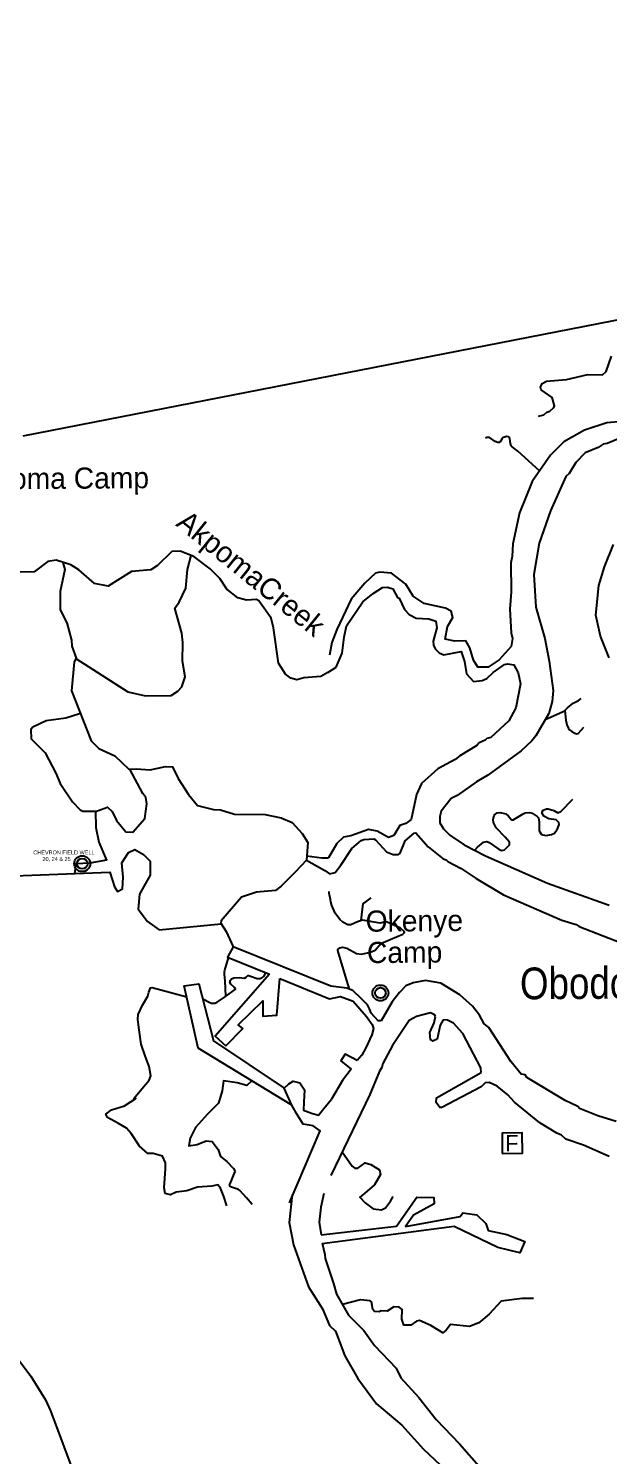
# Model space of a CAD drawing. Header units: metres. Extents: x 321186 to 621985, y 106829 to 204599.
# Drawn here: x 338621 to 344106, y 191119 to 204599 of the extents above; entities that cross this region are included whole.
import ezdxf
from ezdxf.enums import TextEntityAlignment as Align

# ---------------------------------------------------------------- set-up
doc = ezdxf.new("R2010")
doc.units = ezdxf.units.M
doc.header["$MEASUREMENT"] = 0
doc.layers.get('0').update_dxf_attribs({"linetype": 'CONTINUOUS'})
for name, color, linetype in [('11', 7, 'CONTINUOUS'), ('13', 7, 'CONTINUOUS'), ('17', 7, 'CONTINUOUS'), ('18', 7, 'CONTINUOUS'), ('33', 7, 'CONTINUOUS'), ('62', 7, 'CONTINUOUS'), ('RIG-LOC', 7, 'CONTINUOUS')]:
    doc.layers.add(name, color=color, linetype=linetype)
doc.styles.get("Standard").update_dxf_attribs({"font": 'txt', "height": 0.2})

# ---------------------------------------------------------------- blocks, each defined once
blk = doc.blocks.new('TOWN')
at = {"layer": '11', "color": 7, "linetype": 'Continuous'}
for radius in [75, 50]:
    blk.add_circle((0, 0), radius, dxfattribs=at)
blk = doc.blocks.new('FLWSTN')
at = {"layer": '13', "color": 7, "linetype": 'Continuous'}
blk.add_lwpolyline([(-95, -97), (97, -95), (95, 97), (-97, 95), (-95, -97)], dxfattribs=at)
blk.add_text('F', height=154, rotation=0.6138, dxfattribs=at).set_placement((-4, 0), align=Align.MIDDLE)

msp = doc.modelspace()

# ---------------------------------------------------------------- linework, layer by layer
at = {"layer": '17', "color": 151, "linetype": 'Continuous'}
for points in [[(336960, 193458), (336968, 193450), (337138, 193371), (337297, 193267), (337379, 193199), (337503, 193027), (337740, 192851), (337910, 192710), (338097, 192489), (338283, 192316), (338456, 192118), (338642, 191867), (338781, 191643), (338828, 191541), (339072, 190891), (339195, 190628), (339279, 190402)], [(336960, 193458), (336968, 193450), (337138, 193371), (337297, 193267), (337379, 193199), (337503, 193027), (337740, 192851), (337910, 192710), (338097, 192489), (338283, 192316), (338456, 192118), (338642, 191867), (338781, 191643), (338828, 191541), (339072, 190891), (339195, 190628), (339279, 190402)], [(341505, 192742), (341535, 192642), (341647, 192444), (341793, 192298), (341894, 192159), (342098, 191943), (342141, 191853), (342311, 191665), (342476, 191459), (342698, 191228), (342901, 190996), (343124, 190772), (343208, 190705), (343404, 190450), (343437, 190326), (343468, 190031)], [(341505, 192742), (341535, 192642), (341647, 192444), (341793, 192298), (341894, 192159), (342098, 191943), (342141, 191853), (342311, 191665), (342476, 191459), (342698, 191228), (342901, 190996), (343124, 190772), (343208, 190705), (343404, 190450), (343437, 190326), (343468, 190031)], [(341523, 192294), (341613, 192059), (341737, 191845), (341911, 191607), (342151, 191404), (342356, 191177), (342674, 190880), (342857, 190688), (342937, 190557)], [(341523, 192294), (341613, 192059), (341737, 191845), (341911, 191607), (342151, 191404), (342356, 191177), (342674, 190880), (342857, 190688), (342937, 190557)]]:
    msp.add_lwpolyline(points, dxfattribs=at)
at = {"layer": '18', "color": 143, "linetype": 'Continuous'}
msp.add_line((340998, 195624), (341466, 195434), dxfattribs=at)
for points in [[(343444, 200936), (343494, 200950), (343522, 200974), (343550, 200983), (343588, 201018), (343594, 201036), (343572, 201114), (343470, 201186), (343462, 201212), (343478, 201245), (343520, 201267), (343710, 201284), (343910, 201330), (344049, 201328), (344083, 201358), (344136, 201504)], [(344341, 200896), (344090, 200873), (343879, 200806), (343684, 200693), (343557, 200570), (343383, 200320), (343264, 200025), (343202, 199731), (343195, 199611), (343182, 199550), (343187, 199277), (343172, 199113), (343186, 198890), (343198, 198835), (343187, 198761), (343073, 198636), (342968, 198567), (342870, 198566), (342830, 198631), (342795, 198747), (342758, 198815), (342652, 198811), (342562, 198830), (342583, 198950), (342634, 199035), (342619, 199094), (342565, 199124), (342362, 199168), (342260, 199236), (342188, 199351), (342053, 199455), (341942, 199462), (341904, 199453), (341801, 199360), (341674, 199208), (341536, 198923), (341490, 198799), (341467, 198680)], [(344202, 200723), (344095, 200679), (344056, 200673), (344008, 200642), (343884, 200592), (343798, 200500), (343733, 200395), (343702, 200368), (343557, 200044), (343450, 199737), (343400, 199442), (343420, 199132), (343503, 198838), (343545, 198622), (343584, 198344), (343575, 198242), (343541, 198128), (343418, 197918), (343380, 197869), (343279, 197774), (342966, 197546), (342859, 197484), (342676, 197353), (342619, 197326), (342523, 197204), (342510, 197155), (342512, 197094), (342547, 197037), (342606, 196979), (342742, 196886), (342943, 196784), (343528, 196524), (344114, 196317)], [(341452, 198514), (341385, 198479), (341225, 198464), (341158, 198447), (341101, 198463), (341051, 198499), (340985, 198602), (340939, 198937), (340916, 199028), (340799, 199193), (340777, 199206), (340681, 199200), (340599, 199221), (340496, 199304), (340430, 199402), (340340, 199494), (340183, 199612), (340056, 199662), (339977, 199659), (339842, 199527), (339778, 199485), (339595, 199470), (339375, 199330), (339246, 199357), (339097, 199484), (339020, 199534), (338883, 199576), (338803, 199565), (338674, 199465), (338541, 199462)], [(344111, 198654), (344032, 198858), (343986, 199056), (344014, 199336), (344069, 199512), (344153, 199726)], [(338947, 199556), (338964, 199488), (338921, 199281), (338919, 199106), (338982, 198985), (339026, 198822), (339030, 198764), (339071, 198651), (339054, 198615), (339028, 198341), (339213, 197871), (339286, 197796), (339437, 197727), (339569, 197601), (339638, 197606), (339773, 197595), (339918, 197627), (339983, 197625), (340037, 197514), (340135, 197363), (340219, 197259), (340369, 197220), (340438, 197217), (340570, 197177), (340859, 197175), (341010, 197141), (341116, 197099), (341209, 196995), (341264, 196910), (341249, 196741), (341142, 196629), (341010, 196496), (340958, 196457), (340776, 196441), (340634, 196393), (340442, 196168), (340439, 196146), (340491, 196069), (340555, 195924)], [(339069, 198647), (339560, 198333), (339726, 198296), (339969, 198297), (340034, 198340), (340070, 198379), (340103, 198473), (340077, 198623), (340080, 198800), (340070, 198887), (340005, 199124), (340047, 199180), (340110, 199312), (340123, 199489), (340159, 199621)], [(341452, 198514), (341530, 198566), (341588, 198697), (341606, 198849), (341629, 198956), (341783, 199184), (341879, 199263), (341969, 199318), (342017, 199321), (342067, 199307), (342112, 199224), (342125, 199217), (342176, 199110), (342222, 199062), (342288, 199028), (342408, 199021), (342473, 199000), (342483, 198937), (342449, 198811), (342452, 198773), (342468, 198740), (342504, 198700), (342550, 198682), (342714, 198714), (342744, 198620), (342762, 198503), (342830, 198430), (342912, 198440), (342957, 198459), (343016, 198514), (343123, 198591), (343154, 198596), (343211, 198587), (343252, 198511), (343273, 198409), (343229, 198182), (343163, 198059), (342993, 197900), (342955, 197892), (342940, 197876), (342884, 197852), (342862, 197825), (342700, 197729), (342656, 197692), (342492, 197604), (342339, 197467), (342290, 197364), (342240, 197127), (342189, 197090), (342134, 197069), (342076, 196975), (342025, 196958), (341919, 197015), (341837, 197031), (341669, 196972), (341599, 196959), (341538, 196901), (341459, 196763)], [(339113, 198127), (338974, 198085), (338789, 198058), (338662, 197998), (338643, 197977), (338646, 197889), (338777, 197755), (338878, 197564), (338919, 197466), (339038, 197292), (339108, 197217), (339135, 197204), (339263, 197206), (339368, 197243), (339411, 197202), (339454, 197118), (339541, 197010), (339607, 197006), (339720, 197135), (339739, 197276), (339732, 197334), (339703, 197371), (339579, 197602)], [(339255, 197206), (339256, 197052), (339287, 196911), (339358, 196742), (339202, 196714), (339068, 196709), (339057, 196616)], [(341468, 196613), (341521, 196625), (341575, 196696), (341678, 196853), (341767, 196927), (341792, 196939), (341886, 196943), (341902, 196936), (342008, 196821), (342071, 196797), (342115, 196795), (342135, 196810), (342183, 196924), (342267, 196996), (342284, 197000), (342400, 196868), (342542, 196755), (342572, 196746), (342588, 196730), (342714, 196665), (342855, 196570), (343114, 196416), (343665, 196175), (343800, 196135), (343828, 196116), (344225, 195963)], [(337823, 196083), (337964, 196194), (338063, 196309), (338075, 196419), (338100, 196552), (338165, 196588), (338321, 196589), (339389, 196628), (339433, 196491), (339464, 196448), (339511, 196472), (339515, 196582), (339505, 196716), (339565, 196814), (339625, 196842), (339708, 196796), (339773, 196733), (339770, 196600), (339671, 196422), (339659, 196280), (339747, 196163), (339855, 196085), (340442, 196142)], [(341249, 196741), (341423, 196646), (341468, 196613)], [(341253, 196782), (341394, 196764), (341459, 196763)], [(341481, 195552), (340555, 195924), (340502, 195825), (340900, 195664)], [(340487, 195458), (340480, 195601), (340475, 195662), (340475, 195689), (340478, 195703), (340512, 195821)], [(340269, 195433), (340335, 195398), (340350, 195392), (340383, 195391), (340406, 195400), (340485, 195456), (340574, 195520), (340578, 195525), (340570, 195539), (340533, 195570), (340526, 195586), (340532, 195610), (340541, 195621), (340564, 195632), (340612, 195634), (340665, 195629), (340679, 195637), (340695, 195653), (340703, 195654), (340731, 195642), (340782, 195626), (340813, 195626), (340829, 195630), (340845, 195644), (340864, 195678)], [(340900, 195664), (340387, 195080), (340487, 194990), (340648, 195152), (340603, 195188), (340837, 195413), (340838, 195270), (340970, 195277), (340998, 195624)], [(344179, 194273), (344005, 194327), (343832, 194397), (343815, 194414), (343695, 194471), (343335, 194688), (343317, 194716), (343280, 194722), (343181, 194842), (342973, 195161), (342930, 195197), (342887, 195277), (342820, 195362), (342699, 195469), (342521, 195579), (342375, 195605), (342258, 195583), (342190, 195554), (342130, 195493), (342061, 195403), (341957, 195224)], [(340498, 193478), (340468, 193564), (340438, 193645), (340412, 193676), (340354, 193663), (340219, 193653), (340118, 193618), (340016, 193607), (339963, 193582), (339912, 193595), (339905, 193646), (339918, 193826), (339918, 193882), (339888, 193945), (339799, 193971), (339748, 193971), (339669, 194040), (339591, 194161), (339548, 194210), (339473, 194254), (339368, 194312), (339351, 194342), (339407, 194385), (339528, 194423), (339635, 194491), (339617, 194491), (339694, 194583), (339762, 194664), (339778, 194704), (339763, 194794), (339725, 194893), (339685, 195004), (339667, 195139), (339655, 195236), (339658, 195283), (339698, 195373), (339749, 195459), (339760, 195494), (339774, 195536), (339790, 195540), (340117, 195451)], [(341112, 194427), (340226, 194965), (340094, 195555), (340233, 195573), (340369, 195036), (341038, 194590)], [(341957, 195224), (341929, 195224), (341863, 195297), (341845, 195339), (341826, 195376), (341771, 195432), (341687, 195510), (341633, 195532), (341481, 195552)], [(341466, 195434), (341572, 195453), (341692, 195411), (341816, 195266), (341871, 195191), (341883, 195151), (341868, 195091), (341815, 194975), (341772, 194899), (341728, 194849)], [(342469, 195267), (342461, 195281), (342424, 195300), (342289, 195267), (342220, 195228), (342062, 194993), (341972, 194820), (341964, 194784), (341939, 194749), (341850, 194530), (341481, 193762)], [(342543, 195233), (342515, 195185), (342487, 195050), (342446, 195034), (342422, 195044), (342417, 195113), (342459, 195206), (342469, 195267)], [(342901, 194738), (342901, 194738), (342898, 194780), (342729, 195106), (342640, 195202), (342583, 195231), (342543, 195233)], [(341728, 194849), (341615, 194911), (341575, 194848), (341674, 194769)], [(340733, 194657), (340686, 194614), (340593, 194640), (340465, 194659), (340453, 194563), (340419, 194447), (340314, 194342), (340200, 194216), (340150, 194117), (340137, 194044), (340217, 194056), (340300, 194092), (340358, 194084), (340416, 194008), (340438, 193942), (340496, 193896), (340561, 193829), (340574, 193800)], [(341090, 193505), (341379, 194186), (341312, 194232), (341219, 194249), (341154, 194350), (341112, 194427), (341038, 194590), (341082, 194629), (341124, 194655), (341188, 194638), (341230, 194572), (341224, 194455), (341221, 194380), (341298, 194351), (341365, 194334), (341413, 194396), (341486, 194486)], [(341674, 194769), (341591, 194662), (341486, 194486)], [(342978, 194643), (342978, 194643), (342940, 194638), (342901, 194602), (342531, 194407), (342510, 194405), (342476, 194453), (342480, 194496), (342901, 194738)], [(344111, 193944), (343870, 194049), (343702, 194108), (343662, 194146), (343619, 194164), (343457, 194260), (343217, 194455), (343153, 194524), (343053, 194607), (342978, 194643)], [(341588, 193986), (341681, 193852), (341706, 193834), (341735, 193833), (341806, 193883), (341859, 193868), (341940, 193817), (341951, 193772), (341893, 193674), (341801, 193598)], [(340737, 193488), (340681, 193554), (340618, 193623), (340607, 193630), (340579, 193641), (340540, 193653), (340527, 193661), (340522, 193672), (340524, 193678), (340574, 193800)], [(341116, 193583), (341085, 193321), (341127, 193109), (341270, 192712), (341401, 192505), (341469, 192345), (341523, 192294)], [(341116, 193583), (341085, 193321), (341127, 193109), (341270, 192712), (341401, 192505), (341469, 192345), (341523, 192294)], [(341415, 193592), (341384, 193464), (341370, 193323), (341388, 193203)], [(341415, 193592), (341384, 193464), (341370, 193323), (341388, 193203)], [(341801, 193598), (341755, 193558), (341804, 193504), (341882, 193448), (341959, 193438), (341996, 193457), (342046, 193522), (342069, 193564)], [(341801, 193598), (341755, 193558), (341804, 193504), (341882, 193448), (341959, 193438), (341996, 193457), (342046, 193522), (342069, 193564)], [(341388, 193203), (342101, 193286), (342293, 193560), (342455, 193557), (342456, 193495), (342262, 193390), (342186, 193283), (342703, 193375), (342727, 193412), (342861, 193391), (342946, 193310), (342967, 193244), (343145, 193205), (343315, 193140), (343268, 193033), (343061, 193083), (342647, 193283), (341398, 193119)], [(341388, 193203), (342101, 193286), (342293, 193560), (342455, 193557), (342456, 193495), (342262, 193390), (342186, 193283), (342703, 193375), (342727, 193412), (342861, 193391), (342946, 193310), (342967, 193244), (343145, 193205), (343315, 193140), (343268, 193033), (343061, 193083), (342647, 193283), (341398, 193119)], [(341397, 193123), (341424, 193017), (341426, 192979), (341505, 192742)], [(341397, 193123), (341424, 193017), (341426, 192979), (341505, 192742)], [(343396, 192602), (343290, 192601), (343091, 192577), (342979, 192455), (342881, 192373), (342792, 192336), (342612, 192355), (342570, 192302), (342539, 192278), (342426, 192346), (342320, 192394), (342291, 192388), (342237, 192349), (342172, 192349), (342151, 192406), (342155, 192497), (342126, 192521), (342077, 192523), (342014, 192483), (341956, 192485), (341938, 192474), (341892, 192479), (341876, 192498), (341864, 192570), (341851, 192579), (341761, 192589), (341590, 192545)], [(343396, 192602), (343290, 192601), (343091, 192577), (342979, 192455), (342881, 192373), (342792, 192336), (342612, 192355), (342570, 192302), (342539, 192278), (342426, 192346), (342320, 192394), (342291, 192388), (342237, 192349), (342172, 192349), (342151, 192406), (342155, 192497), (342126, 192521), (342077, 192523), (342014, 192483), (341956, 192485), (341938, 192474), (341892, 192479), (341876, 192498), (341864, 192570), (341851, 192579), (341761, 192589), (341590, 192545)]]:
    msp.add_lwpolyline(points, dxfattribs=at)
at = {"layer": '33', "color": 143, "linetype": 'Continuous'}
for points in [[(343453, 200421), (343250, 200605), (343194, 200648), (343187, 200656), (343180, 200678), (343172, 200725), (343161, 200742), (343146, 200746), (343111, 200734), (343098, 200720), (343083, 200695), (343072, 200689), (343060, 200688), (343034, 200699), (342982, 200734), (342956, 200734), (342943, 200729)], [(343507, 198070), (343672, 198143), (343689, 198154), (343718, 198181), (343771, 198227), (343822, 198250), (343848, 198270)], [(343693, 198157), (343703, 198065), (343708, 198038), (343713, 198020), (343728, 197986), (343736, 197975), (343758, 197958), (343788, 197942), (343803, 197937), (343816, 197939), (343822, 197943), (343873, 197999)], [(342842, 196836), (342867, 196866), (342924, 196913), (342956, 196920), (342979, 196910), (343019, 196882), (343072, 196844), (343098, 196834), (343124, 196840), (343169, 196887), (343170, 196912), (343129, 196961), (343045, 197047), (343020, 197099), (343015, 197128), (343025, 197168), (343053, 197191), (343081, 197194), (343136, 197179), (343160, 197157), (343189, 197124), (343205, 197123), (343253, 197151), (343299, 197181), (343318, 197190), (343359, 197194), (343385, 197188), (343433, 197156), (343445, 197141), (343452, 197102), (343451, 197019), (343473, 196986), (343514, 196974), (343568, 196985), (343595, 196999), (343625, 197037), (343641, 197078), (343638, 197098), (343610, 197124), (343542, 197134), (343494, 197159), (343480, 197183), (343479, 197198), (343489, 197215), (343521, 197228), (343537, 197227), (343588, 197212), (343626, 197190), (343654, 197202), (343768, 197319)], [(341656, 195523), (341619, 195647), (341546, 195890), (341547, 195900), (341566, 195913), (341588, 195920), (341633, 195910), (341724, 195861), (341769, 195853), (341855, 195872), (341898, 195893), (341954, 195954), (342042, 195993), (342162, 196043), (342176, 196060), (342174, 196069), (342138, 196099), (342012, 196157), (341990, 196159), (341961, 196149), (341946, 196147), (341779, 196175), (341732, 196161), (341670, 196131), (341640, 196131), (341593, 196157), (341566, 196182), (341521, 196243), (341489, 196313), (341480, 196349), (341478, 196370), (341465, 196430), (341465, 196446)], [(341766, 196174), (341787, 196332), (341788, 196335), (341792, 196340), (341806, 196346), (341812, 196350), (341863, 196388)]]:
    msp.add_lwpolyline(points, dxfattribs=at)
at = {"layer": 'RIG-LOC', "color": 2}
msp.add_line((338571, 200751), (358296, 204599), dxfattribs=at)

# ---------------------------------------------------------------- block references
at = {"layer": '11', "color": 7, "linetype": 'Continuous', "rotation": 359.9989327812746}
for p in [(339129, 196709), (341949, 195488)]:
    msp.add_blockref('TOWN', p, dxfattribs=at)
at = {"layer": '11', "color": 7, "linetype": 'Continuous'}
msp.add_blockref('FLWSTN', (343196, 194069), dxfattribs=at)

# ---------------------------------------------------------------- texts
at = {"insert": (338666, 196834), "char_height": 37.32, "width": 5525.49, "attachment_point": 1, "rotation": 359.9925}
msp.add_mtext('\\pt1157;{\\fArial|b0|i0|c0|p34;CHEVRON FIELD WELL\\P      20, 24 & 25}', dxfattribs=at)
at = {"layer": '11', "color": 7, "linetype": 'Continuous'}
for s, height, rotation, p in [('Akpoma Camp', 199.68, 0.4082, (338878, 200325)), ('Okenye', 199.9, 0.4671, (342270, 196145)), ('Camp', 199.9, 0.4671, (342178, 195844))]:
    msp.add_text(s, height=height, rotation=rotation, dxfattribs=at).set_placement(p, align=Align.MIDDLE)
at = {"layer": '18', "color": 143, "linetype": 'Continuous'}
msp.add_text('AkpomaCreek', height=199.75, rotation=321.0456, dxfattribs=at).set_placement((340711, 199434), align=Align.MIDDLE)
at = {"layer": '62', "color": 7, "linetype": 'Continuous', "width": 0.866666}
msp.add_text('Obodo Field', height=299.66, rotation=0.4123, dxfattribs=at).set_placement((344215, 195590), align=Align.MIDDLE)

doc.saveas('drawing.dxf')
